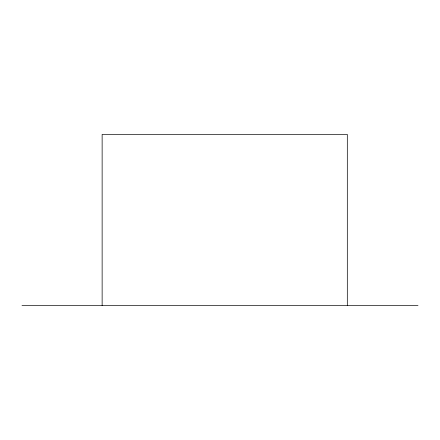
<?xml version="1.0" encoding="UTF-8"?>
<svg xmlns="http://www.w3.org/2000/svg" width="440" height="440" viewBox="0 0 440 440"><rect width="100%" height="100%" fill="white"/><g stroke="black" fill="none" stroke-linecap="round" stroke-linejoin="round"><path stroke-width="0.66" d="M22 305.591L418 305.591M347.314 305.591L347.314 134.409L102.135 134.409L102.135 305.591"/></g></svg>
